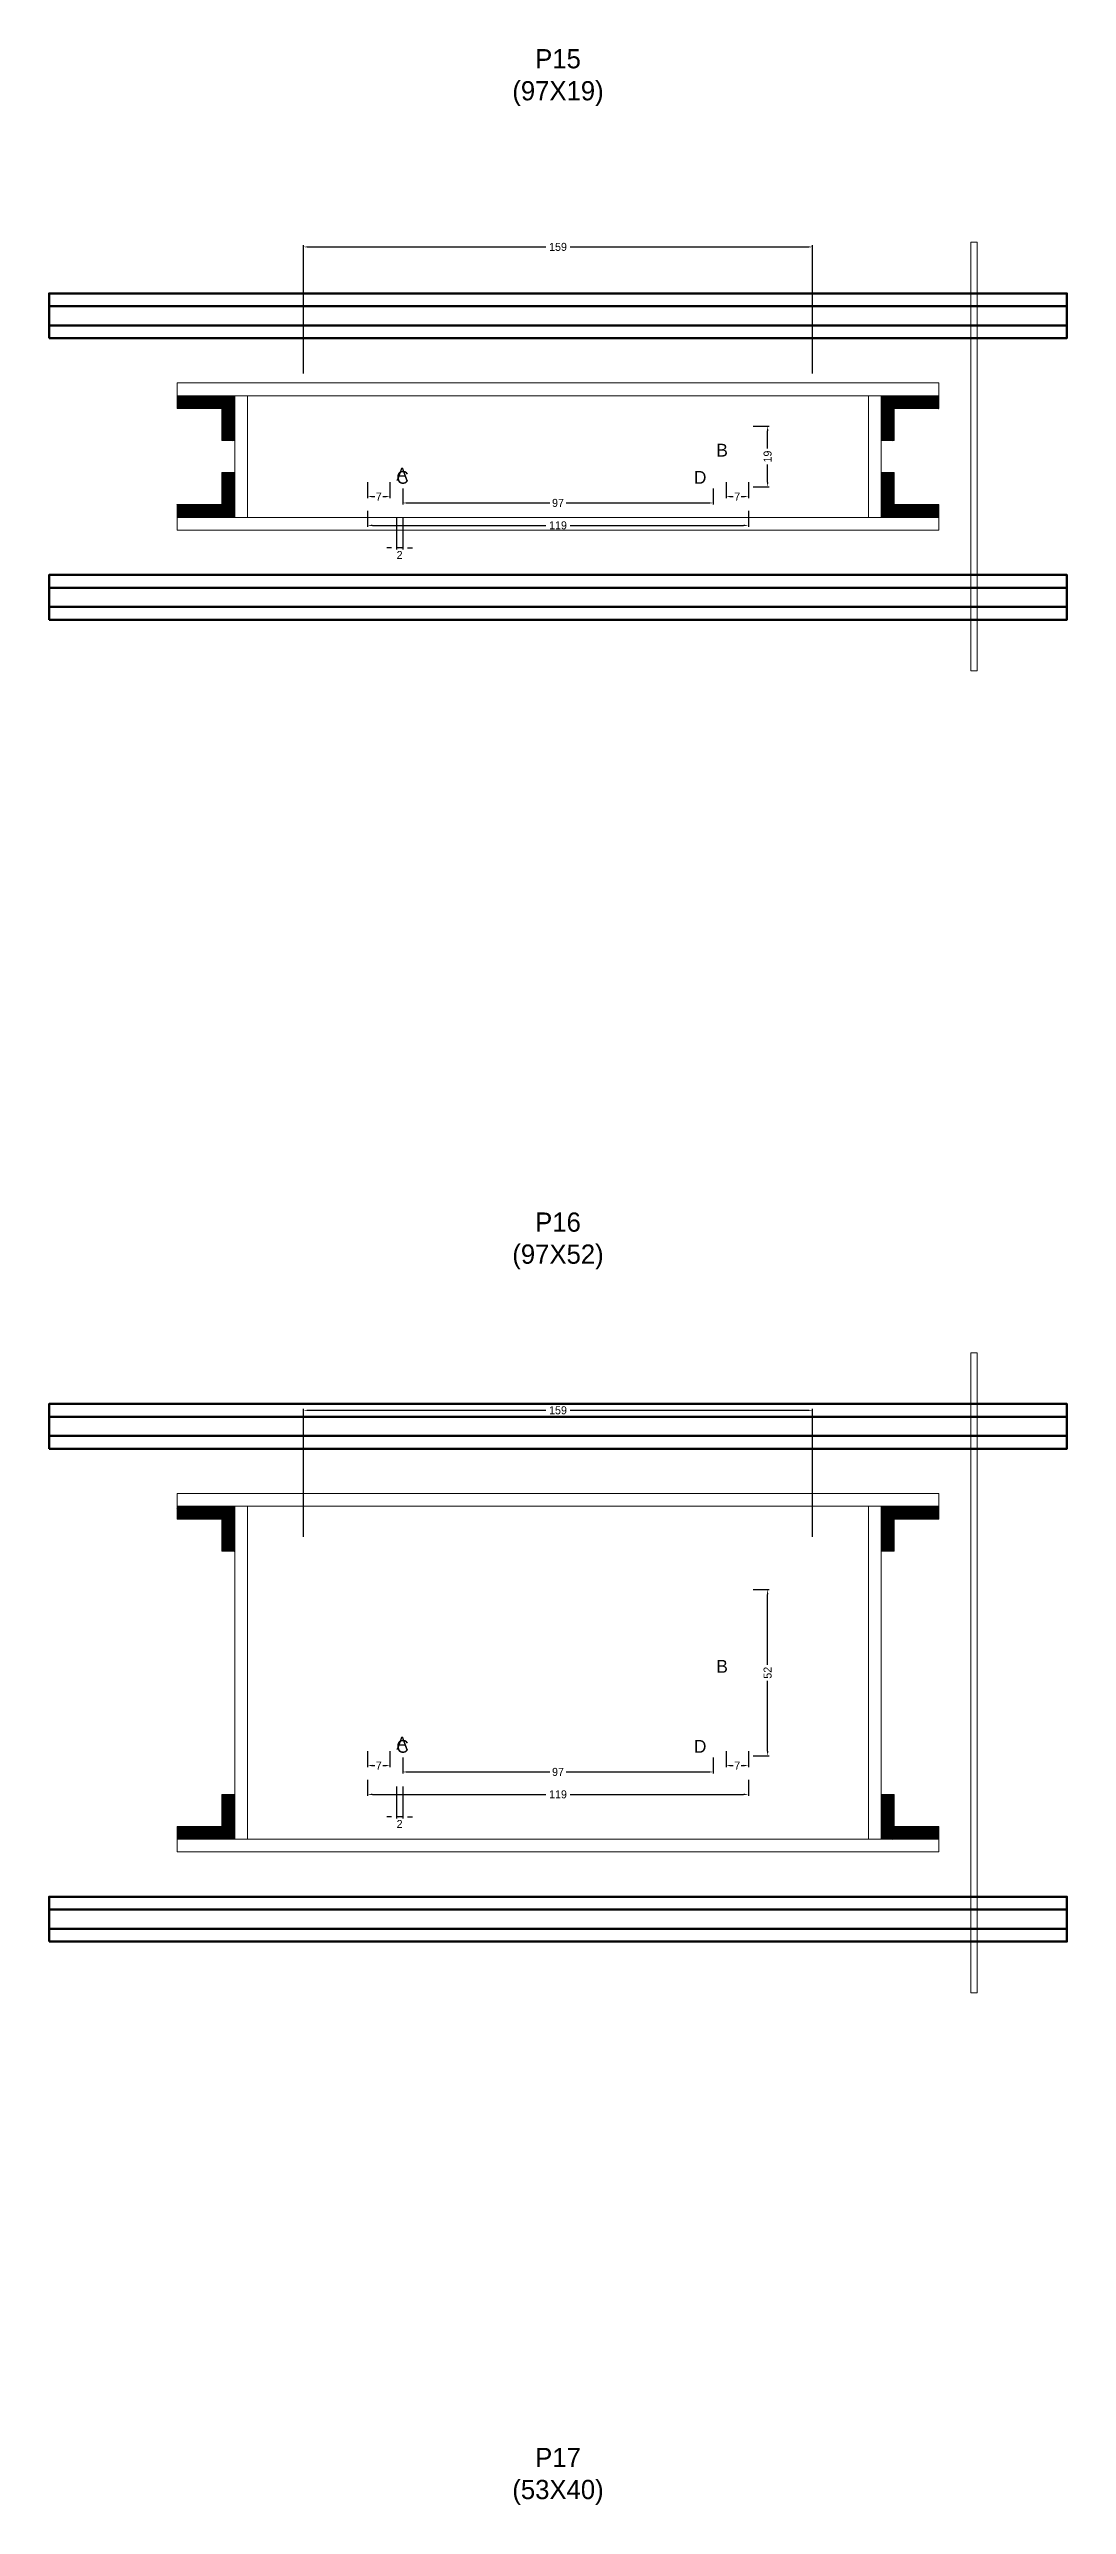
# Model space of a CAD drawing. Header units: centimetres. Extents: x -12000 to 4120, y -3806 to 2716.
# Drawn here: x -159 to 159, y -2400 to -1633 of the extents above; entities that cross this region are included whole.
import ezdxf

# ---------------------------------------------------------------- set-up
doc = ezdxf.new("R2010")
doc.units = ezdxf.units.CM
for name, color, linetype in [('COTA', 241, 'Continuous'), ('GRAVATA', 224, 'Continuous'), ('Hachura', 251, 'Continuous'), ('NOMENCLATURA', 7, 'Continuous'), ('SARRAFO', 251, 'Continuous')]:
    doc.layers.add(name, color=color, linetype=linetype)
doc.dimstyles.new('cotax2', dxfattribs={"dimtxt": 2.5, "dimasz": 1.5, "dimexe": 0.5, "dimexo": 0.5, "dimgap": 0.5, "dimtad": 1, "dimcen": 2.5, "dimazin": 3, "dimtfac": 1, "dimtmove": 0, "dimatfit": 3})

# ---------------------------------------------------------------- blocks, each defined once
blk = doc.blocks.new('_CLOSEDFILLED')
at = {"color": 0, "linetype": 'BYBLOCK'}
blk.add_solid([(-1, 0.16), (0, 0), (-1, -0.16)], dxfattribs=at)
blk = doc.blocks.new('*D144')
for p, q in [((-59.5, -1777), (-59.5, -1782)), ((59.5, -1777), (59.5, -1782)), ((-58, -1781.5), (-3.75, -1781.5)), ((3.75, -1781.5), (58, -1781.5))]:
    blk.add_line(p, q)
at = {"layer": 'Defpoints'}
for p in [(-59.5, -1776.5), (59.5, -1776.5), (-59.5, -1781.5)]:
    blk.add_point(p, dxfattribs=at)
at = {"layer": 'COTA', "xscale": 1.5, "yscale": 1.5, "rotation": 180}
blk.add_blockref('_CLOSEDFILLED', (-59.5, -1781.5), dxfattribs=at)
at = {"layer": 'COTA', "xscale": 1.5, "yscale": 1.5}
blk.add_blockref('_CLOSEDFILLED', (59.5, -1781.5), dxfattribs=at)
at = {"layer": 'COTA', "insert": (0, -1781.5), "char_height": 2.5, "attachment_point": 5}
blk.add_mtext('119', dxfattribs=at)
blk = doc.blocks.new('*D145')
for p, q in [((-48.5, -1770), (-48.5, -1775)), ((48.5, -1770), (48.5, -1775)), ((-47, -1774.5), (-2.5, -1774.5)), ((2.5, -1774.5), (47, -1774.5))]:
    blk.add_line(p, q)
at = {"layer": 'Defpoints'}
for p in [(-48.5, -1769.5), (48.5, -1769.5), (-48.5, -1774.5)]:
    blk.add_point(p, dxfattribs=at)
at = {"layer": 'COTA', "xscale": 1.5, "yscale": 1.5, "rotation": 180}
blk.add_blockref('_CLOSEDFILLED', (-48.5, -1774.5), dxfattribs=at)
at = {"layer": 'COTA', "xscale": 1.5, "yscale": 1.5}
blk.add_blockref('_CLOSEDFILLED', (48.5, -1774.5), dxfattribs=at)
at = {"layer": 'COTA', "insert": (0, -1774.5), "char_height": 2.5, "attachment_point": 5}
blk.add_mtext('97', dxfattribs=at)
blk = doc.blocks.new('*D146')
for p, q in [((61, -1750.5), (66, -1750.5)), ((65.5, -1757.5), (65.5, -1752)), ((65.5, -1768), (65.5, -1762.5)), ((61, -1769.5), (66, -1769.5))]:
    blk.add_line(p, q)
at = {"layer": 'Defpoints'}
for p in [(60.5, -1750.5), (60.5, -1769.5), (65.5, -1769.5)]:
    blk.add_point(p, dxfattribs=at)
at = {"layer": 'COTA', "xscale": 1.5, "yscale": 1.5}
for p, rotation in [((65.5, -1750.5), 90), ((65.5, -1769.5), 270)]:
    blk.add_blockref('_CLOSEDFILLED', p, dxfattribs=dict(at, rotation=rotation))
at = {"layer": 'COTA', "insert": (65.5, -1760), "char_height": 2.5, "attachment_point": 5, "rotation": 90}
blk.add_mtext('19', dxfattribs=at)
blk = doc.blocks.new('*D147')
for p, q in [((-59.5, -1768), (-59.5, -1773)), ((-52.5, -1768), (-52.5, -1773)), ((-58, -1772.5), (-57.25, -1772.5)), ((-54.75, -1772.5), (-54, -1772.5))]:
    blk.add_line(p, q)
at = {"layer": 'Defpoints'}
for p in [(-59.5, -1767.5), (-52.5, -1767.5), (-59.5, -1772.5)]:
    blk.add_point(p, dxfattribs=at)
at = {"layer": 'COTA', "xscale": 1.5, "yscale": 1.5, "rotation": 180}
blk.add_blockref('_CLOSEDFILLED', (-59.5, -1772.5), dxfattribs=at)
at = {"layer": 'COTA', "xscale": 1.5, "yscale": 1.5}
blk.add_blockref('_CLOSEDFILLED', (-52.5, -1772.5), dxfattribs=at)
at = {"layer": 'COTA', "insert": (-56, -1772.5), "char_height": 2.5, "attachment_point": 5}
blk.add_mtext('7', dxfattribs=at)
blk = doc.blocks.new('*D148')
for p, q in [((52.5, -1768), (52.5, -1773)), ((59.5, -1768), (59.5, -1773)), ((54, -1772.5), (54.75, -1772.5)), ((57.25, -1772.5), (58, -1772.5))]:
    blk.add_line(p, q)
at = {"layer": 'Defpoints'}
for p in [(52.5, -1767.5), (59.5, -1767.5), (52.5, -1772.5)]:
    blk.add_point(p, dxfattribs=at)
at = {"layer": 'COTA', "xscale": 1.5, "yscale": 1.5, "rotation": 180}
blk.add_blockref('_CLOSEDFILLED', (52.5, -1772.5), dxfattribs=at)
at = {"layer": 'COTA', "xscale": 1.5, "yscale": 1.5}
blk.add_blockref('_CLOSEDFILLED', (59.5, -1772.5), dxfattribs=at)
at = {"layer": 'COTA', "insert": (56, -1772.5), "char_height": 2.5, "attachment_point": 5}
blk.add_mtext('7', dxfattribs=at)
blk = doc.blocks.new('*D149')
for p, q in [((-79.5, -1734), (-79.5, -1694)), ((-78, -1694.5), (-3.75, -1694.5)), ((3.75, -1694.5), (78, -1694.5)), ((79.5, -1734), (79.5, -1694))]:
    blk.add_line(p, q)
at = {"layer": 'Defpoints'}
for p in [(-79.5, -1694.5), (-79.5, -1734.5), (79.5, -1734.5)]:
    blk.add_point(p, dxfattribs=at)
at = {"layer": 'COTA', "xscale": 1.5, "yscale": 1.5, "rotation": 180}
blk.add_blockref('_CLOSEDFILLED', (-79.5, -1694.5), dxfattribs=at)
at = {"layer": 'COTA', "xscale": 1.5, "yscale": 1.5}
blk.add_blockref('_CLOSEDFILLED', (79.5, -1694.5), dxfattribs=at)
at = {"layer": 'COTA', "insert": (0, -1694.5), "char_height": 2.5, "attachment_point": 5}
blk.add_mtext('159', dxfattribs=at)
blk = doc.blocks.new('*D170')
for p, q in [((-59.5, -2173.5), (-59.5, -2178.5)), ((-58, -2178), (-3.75, -2178)), ((3.75, -2178), (58, -2178)), ((59.5, -2173.5), (59.5, -2178.5))]:
    blk.add_line(p, q)
at = {"layer": 'Defpoints'}
for p in [(-59.5, -2173), (-59.5, -2178), (59.5, -2173)]:
    blk.add_point(p, dxfattribs=at)
at = {"layer": 'COTA', "xscale": 1.5, "yscale": 1.5, "rotation": 180}
blk.add_blockref('_CLOSEDFILLED', (-59.5, -2178), dxfattribs=at)
at = {"layer": 'COTA', "xscale": 1.5, "yscale": 1.5}
blk.add_blockref('_CLOSEDFILLED', (59.5, -2178), dxfattribs=at)
at = {"layer": 'COTA', "insert": (0, -2178), "char_height": 2.5, "attachment_point": 5}
blk.add_mtext('119', dxfattribs=at)
blk = doc.blocks.new('*D171')
for p, q in [((-48.5, -2166.5), (-48.5, -2171.5)), ((-47, -2171), (-2.5, -2171)), ((2.5, -2171), (47, -2171)), ((48.5, -2166.5), (48.5, -2171.5))]:
    blk.add_line(p, q)
at = {"layer": 'Defpoints'}
for p in [(-48.5, -2166), (-48.5, -2171), (48.5, -2166)]:
    blk.add_point(p, dxfattribs=at)
at = {"layer": 'COTA', "xscale": 1.5, "yscale": 1.5, "rotation": 180}
blk.add_blockref('_CLOSEDFILLED', (-48.5, -2171), dxfattribs=at)
at = {"layer": 'COTA', "xscale": 1.5, "yscale": 1.5}
blk.add_blockref('_CLOSEDFILLED', (48.5, -2171), dxfattribs=at)
at = {"layer": 'COTA', "insert": (0, -2171), "char_height": 2.5, "attachment_point": 5}
blk.add_mtext('97', dxfattribs=at)
blk = doc.blocks.new('*D172')
for p, q in [((61, -2114), (66, -2114)), ((65.5, -2137.5), (65.5, -2115.5)), ((65.5, -2164.5), (65.5, -2142.5)), ((61, -2166), (66, -2166))]:
    blk.add_line(p, q)
at = {"layer": 'Defpoints'}
for p in [(60.5, -2114), (60.5, -2166), (65.5, -2166)]:
    blk.add_point(p, dxfattribs=at)
at = {"layer": 'COTA', "xscale": 1.5, "yscale": 1.5}
for p, rotation in [((65.5, -2114), 90), ((65.5, -2166), 270)]:
    blk.add_blockref('_CLOSEDFILLED', p, dxfattribs=dict(at, rotation=rotation))
at = {"layer": 'COTA', "insert": (65.5, -2140), "char_height": 2.5, "attachment_point": 5, "rotation": 90}
blk.add_mtext('52', dxfattribs=at)
blk = doc.blocks.new('*D173')
for p, q in [((-59.5, -2164.5), (-59.5, -2169.5)), ((-58, -2169), (-57.25, -2169)), ((-54.75, -2169), (-54, -2169)), ((-52.5, -2164.5), (-52.5, -2169.5))]:
    blk.add_line(p, q)
at = {"layer": 'Defpoints'}
for p in [(-59.5, -2164), (-59.5, -2169), (-52.5, -2164)]:
    blk.add_point(p, dxfattribs=at)
at = {"layer": 'COTA', "xscale": 1.5, "yscale": 1.5, "rotation": 180}
blk.add_blockref('_CLOSEDFILLED', (-59.5, -2169), dxfattribs=at)
at = {"layer": 'COTA', "xscale": 1.5, "yscale": 1.5}
blk.add_blockref('_CLOSEDFILLED', (-52.5, -2169), dxfattribs=at)
at = {"layer": 'COTA', "insert": (-56, -2169), "char_height": 2.5, "attachment_point": 5}
blk.add_mtext('7', dxfattribs=at)
blk = doc.blocks.new('*D174')
for p, q in [((52.5, -2164.5), (52.5, -2169.5)), ((54, -2169), (54.75, -2169)), ((57.25, -2169), (58, -2169)), ((59.5, -2164.5), (59.5, -2169.5))]:
    blk.add_line(p, q)
at = {"layer": 'Defpoints'}
for p in [(52.5, -2164), (52.5, -2169), (59.5, -2164)]:
    blk.add_point(p, dxfattribs=at)
at = {"layer": 'COTA', "xscale": 1.5, "yscale": 1.5, "rotation": 180}
blk.add_blockref('_CLOSEDFILLED', (52.5, -2169), dxfattribs=at)
at = {"layer": 'COTA', "xscale": 1.5, "yscale": 1.5}
blk.add_blockref('_CLOSEDFILLED', (59.5, -2169), dxfattribs=at)
at = {"layer": 'COTA', "insert": (56, -2169), "char_height": 2.5, "attachment_point": 5}
blk.add_mtext('7', dxfattribs=at)
blk = doc.blocks.new('*D175')
for p, q in [((-79.5, -2097.5), (-79.5, -2057.5)), ((-78, -2058), (-3.75, -2058)), ((3.75, -2058), (78, -2058)), ((79.5, -2097.5), (79.5, -2057.5))]:
    blk.add_line(p, q)
at = {"layer": 'Defpoints'}
for p in [(-79.5, -2058), (-79.5, -2098), (79.5, -2098)]:
    blk.add_point(p, dxfattribs=at)
at = {"layer": 'COTA', "xscale": 1.5, "yscale": 1.5, "rotation": 180}
blk.add_blockref('_CLOSEDFILLED', (-79.5, -2058), dxfattribs=at)
at = {"layer": 'COTA', "xscale": 1.5, "yscale": 1.5}
blk.add_blockref('_CLOSEDFILLED', (79.5, -2058), dxfattribs=at)
at = {"layer": 'COTA', "insert": (0, -2058), "char_height": 2.5, "attachment_point": 5}
blk.add_mtext('159', dxfattribs=at)

msp = doc.modelspace()

# ---------------------------------------------------------------- hatches: boundary and pattern name
at = {"layer": 'SARRAFO'}
h = msp.add_hatch(dxfattribs=at)
h.set_pattern_fill('SOLID', scale=2)
h.paths.add_polyline_path([(-119, -1745), (-105, -1745), (-105, -1741), (-119, -1741)])
h = msp.add_hatch(dxfattribs=at)
h.set_pattern_fill('SOLID', scale=2)
h.paths.add_polyline_path([(-105, -1755), (-101, -1755), (-101, -1741), (-105, -1741)])
h = msp.add_hatch(dxfattribs=at)
h.set_pattern_fill('SOLID', scale=2)
h.paths.add_polyline_path([(101, -1755), (105, -1755), (105, -1741), (101, -1741)])
h = msp.add_hatch(dxfattribs=at)
h.set_pattern_fill('SOLID', scale=2)
h.paths.add_polyline_path([(105, -1745), (119, -1745), (119, -1741), (105, -1741)])
h = msp.add_hatch(dxfattribs=at)
h.set_pattern_fill('SOLID', scale=2)
h.paths.add_polyline_path([(-105, -1779), (-101, -1779), (-101, -1765), (-105, -1765)])
h = msp.add_hatch(dxfattribs=at)
h.set_pattern_fill('SOLID', scale=2)
h.paths.add_polyline_path([(101, -1779), (105, -1779), (105, -1765), (101, -1765)])
h = msp.add_hatch(dxfattribs=at)
h.set_pattern_fill('SOLID', scale=2)
h.paths.add_polyline_path([(-119, -1779), (-105, -1779), (-105, -1775), (-119, -1775)])
h = msp.add_hatch(dxfattribs=at)
h.set_pattern_fill('SOLID', scale=2)
h.paths.add_polyline_path([(105, -1779), (119, -1779), (119, -1775), (105, -1775)])
h = msp.add_hatch(dxfattribs=at)
h.set_pattern_fill('SOLID', scale=2)
h.paths.add_polyline_path([(-119, -2092), (-105, -2092), (-105, -2088), (-119, -2088)])
h = msp.add_hatch(dxfattribs=at)
h.set_pattern_fill('SOLID', scale=2)
h.paths.add_polyline_path([(-105, -2102), (-101, -2102), (-101, -2088), (-105, -2088)])
h = msp.add_hatch(dxfattribs=at)
h.set_pattern_fill('SOLID', scale=2)
h.paths.add_polyline_path([(101, -2102), (105, -2102), (105, -2088), (101, -2088)])
h = msp.add_hatch(dxfattribs=at)
h.set_pattern_fill('SOLID', scale=2)
h.paths.add_polyline_path([(105, -2092), (119, -2092), (119, -2088), (105, -2088)])
h = msp.add_hatch(dxfattribs=at)
h.set_pattern_fill('SOLID', scale=2)
h.paths.add_polyline_path([(-105, -2192), (-101, -2192), (-101, -2178), (-105, -2178)])
h = msp.add_hatch(dxfattribs=at)
h.set_pattern_fill('SOLID', scale=2)
h.paths.add_polyline_path([(101, -2192), (105, -2192), (105, -2178), (101, -2178)])
h = msp.add_hatch(dxfattribs=at)
h.set_pattern_fill('SOLID', scale=2)
h.paths.add_polyline_path([(-119, -2192), (-105, -2192), (-105, -2188), (-119, -2188)])
h = msp.add_hatch(dxfattribs=at)
h.set_pattern_fill('SOLID', scale=2)
h.paths.add_polyline_path([(105, -2192), (119, -2192), (119, -2188), (105, -2188)])

# ---------------------------------------------------------------- linework, layer by layer
at = {"layer": 'GRAVATA', "lineweight": 50}
for points in [[(-159, -1723), (159, -1723), (159, -1709), (-159, -1709)], [(-159, -1719), (159, -1719), (159, -1713), (-159, -1713)], [(-159, -1811), (159, -1811), (159, -1797), (-159, -1797)], [(-159, -1807), (159, -1807), (159, -1801), (-159, -1801)], [(-159, -2070), (159, -2070), (159, -2056), (-159, -2056)], [(-159, -2066), (159, -2066), (159, -2060), (-159, -2060)], [(-159, -2224), (159, -2224), (159, -2210), (-159, -2210)], [(-159, -2220), (159, -2220), (159, -2214), (-159, -2214)]]:
    msp.add_lwpolyline(points, close=True, dxfattribs=at)
at = {"layer": 'Hachura', "lineweight": 13}
for points in [[(129, -1827), (131, -1827), (131, -1693), (129, -1693)], [(129, -2240), (131, -2240), (131, -2040), (129, -2040)]]:
    msp.add_lwpolyline(points, close=True, dxfattribs=at)
at = {"layer": 'Hachura', "lineweight": 18}
for points in [[(-119, -1741), (119, -1741), (119, -1737), (-119, -1737)], [(-101, -1779), (-97, -1779), (-97, -1741), (-101, -1741)], [(97, -1779), (101, -1779), (101, -1741), (97, -1741)], [(-119, -1783), (119, -1783), (119, -1779), (-119, -1779)], [(-119, -2088), (119, -2088), (119, -2084), (-119, -2084)], [(-101, -2192), (-97, -2192), (-97, -2088), (-101, -2088)], [(97, -2192), (101, -2192), (101, -2088), (97, -2088)], [(-119, -2196), (119, -2196), (119, -2192), (-119, -2192)]]:
    msp.add_lwpolyline(points, close=True, dxfattribs=at)
at = {"layer": 'SARRAFO', "lineweight": 13}
for points in [[(-119, -1745), (-105, -1745), (-105, -1741), (-119, -1741)], [(-105, -1755), (-101, -1755), (-101, -1741), (-105, -1741)], [(101, -1755), (105, -1755), (105, -1741), (101, -1741)], [(105, -1745), (119, -1745), (119, -1741), (105, -1741)], [(-105, -1779), (-101, -1779), (-101, -1765), (-105, -1765)], [(101, -1779), (105, -1779), (105, -1765), (101, -1765)], [(-119, -1779), (-105, -1779), (-105, -1775), (-119, -1775)], [(105, -1779), (119, -1779), (119, -1775), (105, -1775)], [(-119, -2092), (-105, -2092), (-105, -2088), (-119, -2088)], [(-105, -2102), (-101, -2102), (-101, -2088), (-105, -2088)], [(101, -2102), (105, -2102), (105, -2088), (101, -2088)], [(105, -2092), (119, -2092), (119, -2088), (105, -2088)], [(-105, -2192), (-101, -2192), (-101, -2178), (-105, -2178)], [(101, -2192), (105, -2192), (105, -2178), (101, -2178)], [(-119, -2192), (-105, -2192), (-105, -2188), (-119, -2188)], [(105, -2192), (119, -2192), (119, -2188), (105, -2188)]]:
    msp.add_lwpolyline(points, close=True, dxfattribs=at)

# ---------------------------------------------------------------- texts
at = {"layer": 'NOMENCLATURA'}
for s, p in [('B', (49.5, -1760)), ('A', (-50.5, -1767.5)), ('C', (-50.5, -1768.5)), ('D', (42.5, -1768.5)), ('B', (49.5, -2140)), ('A', (-50.5, -2164)), ('C', (-50.5, -2165)), ('D', (42.5, -2165))]:
    msp.add_text(s, height=4, dxfattribs=at).set_placement(p)
at = {"layer": 'NOMENCLATURA', "char_height": 6, "attachment_point": 8}
for s, insert in [('P15\\P(97X19)', (0, -1650.5)), ('P16\\P(97X52)', (0, -2014)), ('P17\\P(53X40)', (0, -2400))]:
    msp.add_mtext(s, dxfattribs=dict(at, insert=insert))

# ---------------------------------------------------------------- dimensions: what is measured, and where the dimension line sits
at = {"layer": 'COTA'}
for base, p1, p2, picture, middle in [((-79.5, -1694.5), (-79.5, -1734.5), (79.5, -1734.5), '*D149', (0, -1694.5)), ((-59.5, -1772.5), (-59.5, -1767.5), (-52.5, -1767.5), '*D147', (-56, -1772.5)), ((-48.5, -1774.5), (-48.5, -1769.5), (48.5, -1769.5), '*D145', (0, -1774.5)), ((52.5, -1772.5), (52.5, -1767.5), (59.5, -1767.5), '*D148', (56, -1772.5)), ((-59.5, -1781.5), (-59.5, -1776.5), (59.5, -1776.5), '*D144', (0, -1781.5)), ((-79.5, -2058), (-79.5, -2098), (79.5, -2098), '*D175', (0, -2058)), ((-59.5, -2169), (-59.5, -2164), (-52.5, -2164), '*D173', (-56, -2169)), ((-48.5, -2171), (-48.5, -2166), (48.5, -2166), '*D171', (0, -2171)), ((52.5, -2169), (52.5, -2164), (59.5, -2164), '*D174', (56, -2169)), ((-59.5, -2178), (-59.5, -2173), (59.5, -2173), '*D170', (0, -2178))]:
    dim = msp.add_linear_dim(base=base, p1=p1, p2=p2, dimstyle='cotax2', dxfattribs=at)
    dim.commit()
    dim.dimension.update_dxf_attribs({"geometry": picture, "text_midpoint": middle})
for base, p1, p2, picture, middle in [((65.5, -1769.5), (60.5, -1769.5), (60.5, -1750.5), '*D146', (65.5, -1760)), ((65.5, -2166), (60.5, -2166), (60.5, -2114), '*D172', (65.5, -2140))]:
    dim = msp.add_linear_dim(base=base, p1=p1, p2=p2, angle=90, dimstyle='cotax2', dxfattribs=at)
    dim.commit()
    dim.dimension.update_dxf_attribs({"geometry": picture, "text_midpoint": middle})
for base, p1, p2 in [((-48.5, -1788.5), (-48.5, -1778.5), (-50.5, -1778.5)), ((-48.5, -2185), (-48.5, -2175), (-50.5, -2175))]:
    msp.add_linear_dim(base=base, p1=p1, p2=p2, dimstyle='cotax2', dxfattribs=at).render()

doc.saveas('drawing.dxf')
